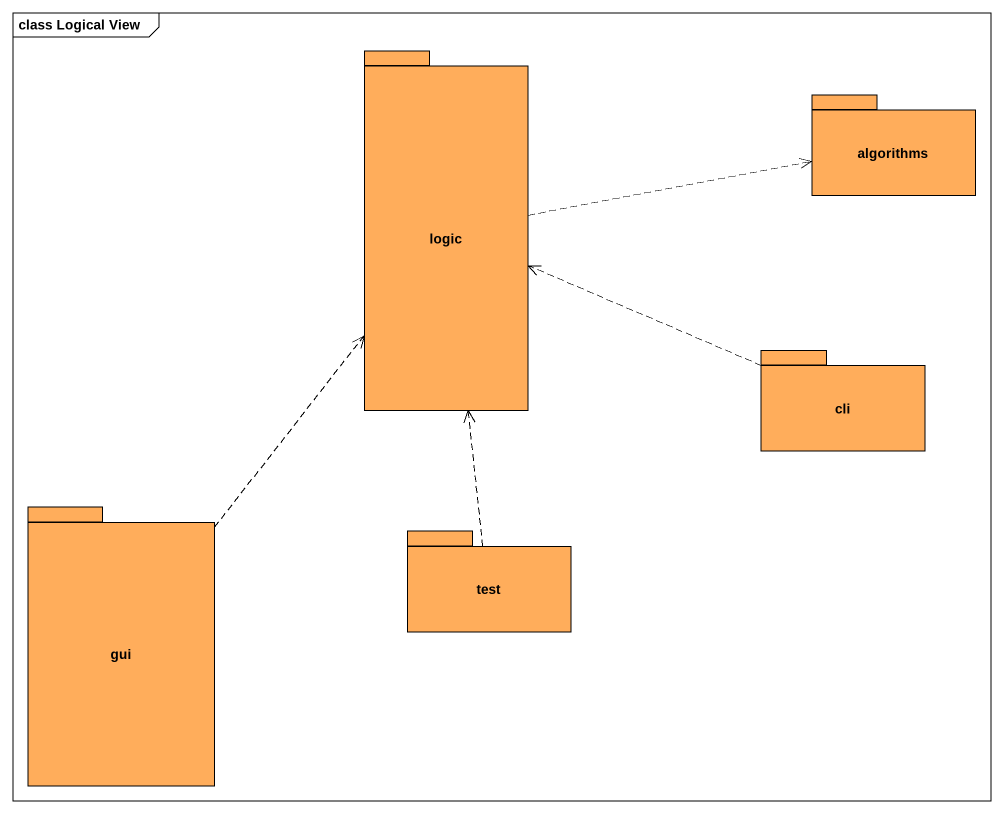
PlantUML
@startuml
mainframe class Logical View
package logic #FFAD5B {
}
package algorithms #FFAD5B {
}
package cli #FFAD5B {
}
package gui #FFAD5B {
}
package test #FFAD5B {
}
logic .right.> algorithms
cli .left.> logic
gui .up.> logic
test .up.> logic
@enduml
